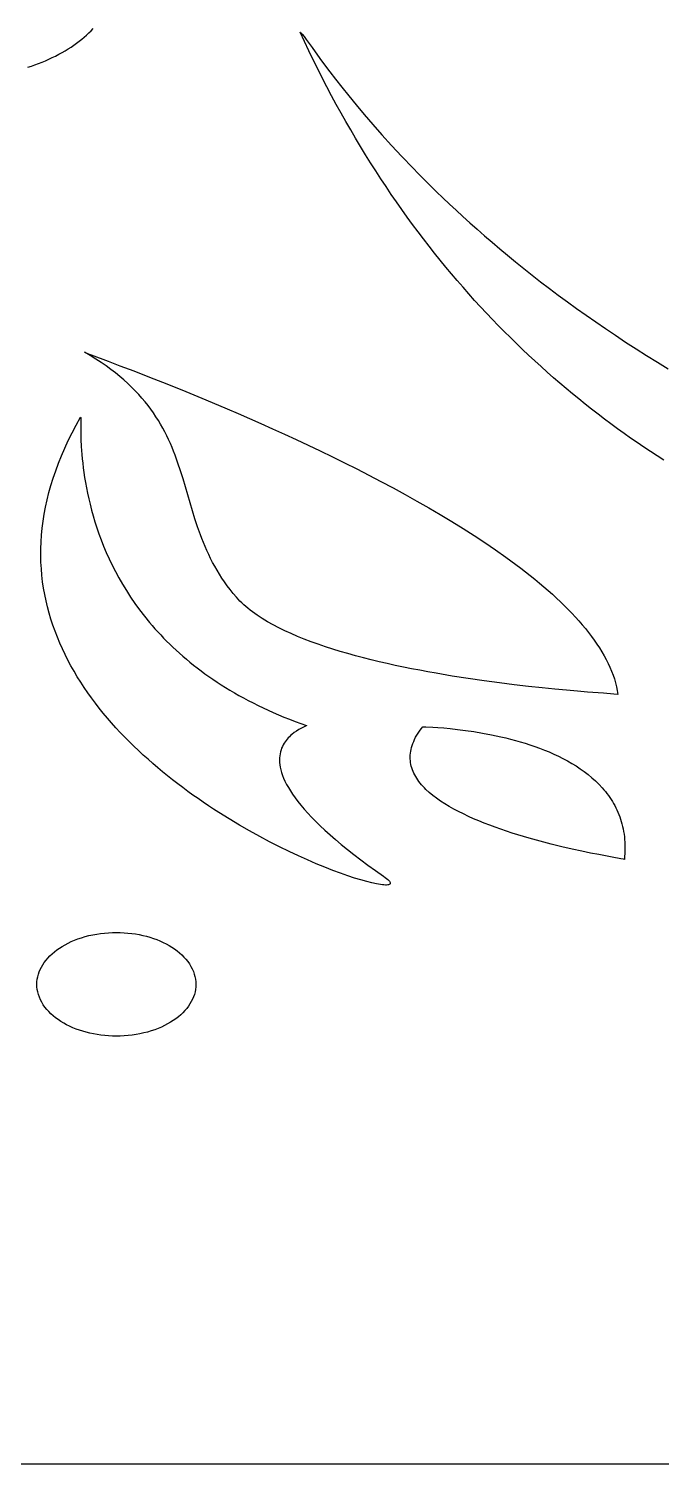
# Model space of a CAD drawing. Extents: x 2.6 to 83.9, y 63.6 to 86.7.
# Drawn here: x 33.5 to 36.74, y 75.65 to 82.98 of the extents above; entities that cross this region are included whole.
import ezdxf

# ---------------------------------------------------------------- set-up
doc = ezdxf.new("R2010")
doc.units = 0
doc.layers.add('IMPORT_-_LAMP', color=18, linetype='CONTINUOUS')

msp = doc.modelspace()

# ---------------------------------------------------------------- linework, layer by layer
at = {"layer": 'IMPORT_-_LAMP'}
for points in [[(22.8671, 75.651), (22.8671, 76.119), (2.6171, 76.119), (2.617, 78.951), (2.617, 83.351), (2.617, 86.183), (22.867, 86.183), (22.867, 86.651), (43.117, 86.651), (43.117, 86.183), (63.3669, 86.183), (63.3669, 86.651), (83.6169, 86.651), (83.617, 75.651), (63.367, 75.651), (63.367, 76.119), (43.1169, 76.119), (43.1169, 75.651)], [(36.5146, 79.5834), (36.4934, 79.5852), (36.44, 79.5891), (36.3583, 79.5954), (36.3081, 79.5996), (36.2524, 79.6045), (36.1917, 79.6103), (36.1264, 79.6169), (36.0571, 79.6244), (35.9842, 79.6329), (35.9084, 79.6424), (35.83, 79.6529), (35.7496, 79.6646), (35.6677, 79.6774), (35.5848, 79.6914), (35.5431, 79.6989), (35.5014, 79.7067), (35.4596, 79.7148), (35.418, 79.7232), (35.3764, 79.732), (35.3351, 79.7411), (35.294, 79.7506), (35.2532, 79.7605), (35.2129, 79.7707), (35.1729, 79.7812), (35.1335, 79.7922), (35.0946, 79.8035), (35.0564, 79.8152), (35.0188, 79.8273), (34.982, 79.8398), (34.9461, 79.8527), (34.911, 79.8661), (34.8769, 79.8798), (34.8438, 79.894), (34.8117, 79.9086), (34.7808, 79.9236), (34.7511, 79.9391), (34.7227, 79.955), (34.6956, 79.9714), (34.6699, 79.9883), (34.6576, 79.9969), (34.6456, 80.0056), (34.6341, 80.0144), (34.6229, 80.0234), (34.6121, 80.0324), (34.6017, 80.0416), (34.5917, 80.051), (34.5822, 80.0604), (34.5731, 80.07), (34.5644, 80.0797), (34.5479, 80.0992), (34.5322, 80.1188), (34.5172, 80.1385), (34.5031, 80.1583), (34.4896, 80.1781), (34.4769, 80.198), (34.4648, 80.2179), (34.4533, 80.2379), (34.4424, 80.258), (34.4321, 80.2781), (34.4223, 80.2982), (34.4129, 80.3184), (34.4041, 80.3386), (34.3956, 80.3589), (34.3876, 80.3792), (34.3799, 80.3995), (34.3654, 80.4402), (34.352, 80.4809), (34.3394, 80.5217), (34.3273, 80.5625), (34.3035, 80.6439), (34.2914, 80.6845), (34.2787, 80.7249), (34.2652, 80.7652), (34.2581, 80.7853), (34.2506, 80.8054), (34.2429, 80.8253), (34.2347, 80.8453), (34.2262, 80.8651), (34.2173, 80.8849), (34.2078, 80.9047), (34.1979, 80.9243), (34.1875, 80.9439), (34.1765, 80.9634), (34.1649, 80.9828), (34.1527, 81.0022), (34.1398, 81.0214), (34.1262, 81.0406), (34.1119, 81.0596), (34.0968, 81.0786), (34.081, 81.0974), (34.0643, 81.1162), (34.0468, 81.1348), (34.0283, 81.1533), (34.009, 81.1717), (33.9887, 81.1899), (33.9674, 81.2081), (33.9451, 81.2261), (33.9217, 81.2439), (33.8973, 81.2617), (33.8717, 81.2793), (33.845, 81.2967), (33.817, 81.314), (33.7879, 81.3311), (33.7978, 81.327), (33.8217, 81.3179), (33.908, 81.2856), (33.9685, 81.2627), (34.0394, 81.2356), (34.1198, 81.2043), (34.2087, 81.1692), (34.3051, 81.1303), (34.4083, 81.0878), (34.5173, 81.0418), (34.5737, 81.0176), (34.6311, 80.9927), (34.6896, 80.9669), (34.7489, 80.9404), (34.809, 80.9132), (34.8697, 80.8852), (34.9309, 80.8566), (34.9926, 80.8273), (35.0545, 80.7973), (35.1167, 80.7667), (35.1789, 80.7356), (35.241, 80.7038), (35.303, 80.6715), (35.3647, 80.6386), (35.4261, 80.6052), (35.4869, 80.5713), (35.5471, 80.537), (35.6065, 80.5021), (35.6651, 80.4669), (35.7228, 80.4312), (35.7794, 80.3951), (35.8347, 80.3587), (35.8888, 80.3219), (35.9414, 80.2847), (35.9925, 80.2473), (36.0175, 80.2285), (36.042, 80.2096), (36.066, 80.1906), (36.0896, 80.1716), (36.1128, 80.1525), (36.1354, 80.1333), (36.1576, 80.1141), (36.1792, 80.0948), (36.2003, 80.0755), (36.2209, 80.0561), (36.2409, 80.0367), (36.2604, 80.0173), (36.2792, 79.9978), (36.2975, 79.9782), (36.3151, 79.9587), (36.3321, 79.9391), (36.3485, 79.9194), (36.3642, 79.8997), (36.3793, 79.8801), (36.3936, 79.8603), (36.4073, 79.8406), (36.4202, 79.8209), (36.4324, 79.8011), (36.4439, 79.7813), (36.4546, 79.7615), (36.4645, 79.7417), (36.4737, 79.7219), (36.4821, 79.7021), (36.4896, 79.6823), (36.4963, 79.6625), (36.5022, 79.6427), (36.5072, 79.6229), (36.5113, 79.6032)], [(36.5146, 79.5834), (36.4934, 79.5852), (36.44, 79.5891), (36.3583, 79.5954), (36.3081, 79.5996), (36.2524, 79.6045), (36.1917, 79.6103), (36.1264, 79.6169), (36.0571, 79.6244), (35.9842, 79.6329), (35.9084, 79.6424), (35.83, 79.6529), (35.7496, 79.6646), (35.6677, 79.6774), (35.5848, 79.6914), (35.5431, 79.6989), (35.5014, 79.7067), (35.4596, 79.7148), (35.418, 79.7232), (35.3764, 79.732), (35.3351, 79.7411), (35.294, 79.7506), (35.2532, 79.7605), (35.2129, 79.7707), (35.1729, 79.7812), (35.1335, 79.7922), (35.0946, 79.8035), (35.0564, 79.8152), (35.0188, 79.8273), (34.982, 79.8398), (34.9461, 79.8527), (34.911, 79.8661), (34.8769, 79.8798), (34.8438, 79.894), (34.8117, 79.9086), (34.7808, 79.9236), (34.7511, 79.9391), (34.7227, 79.955), (34.6956, 79.9714), (34.6699, 79.9883), (34.6576, 79.9969), (34.6456, 80.0056), (34.6341, 80.0144), (34.6229, 80.0234), (34.6121, 80.0324), (34.6017, 80.0416), (34.5917, 80.051), (34.5822, 80.0604), (34.5731, 80.07), (34.5644, 80.0797), (34.5479, 80.0992), (34.5322, 80.1188), (34.5172, 80.1385), (34.5031, 80.1583), (34.4896, 80.1781), (34.4769, 80.198), (34.4648, 80.2179), (34.4533, 80.2379), (34.4424, 80.258), (34.4321, 80.2781), (34.4223, 80.2982), (34.4129, 80.3184), (34.4041, 80.3386), (34.3956, 80.3589), (34.3876, 80.3792), (34.3799, 80.3995), (34.3654, 80.4402), (34.352, 80.4809), (34.3394, 80.5217), (34.3273, 80.5625), (34.3035, 80.6439), (34.2914, 80.6845), (34.2787, 80.7249), (34.2652, 80.7652), (34.2581, 80.7853), (34.2506, 80.8054), (34.2429, 80.8253), (34.2347, 80.8453), (34.2262, 80.8651), (34.2173, 80.8849), (34.2078, 80.9047), (34.1979, 80.9243), (34.1875, 80.9439), (34.1765, 80.9634), (34.1649, 80.9828), (34.1527, 81.0022), (34.1398, 81.0214), (34.1262, 81.0406), (34.1119, 81.0596), (34.0968, 81.0786), (34.081, 81.0974), (34.0643, 81.1162), (34.0468, 81.1348), (34.0283, 81.1533), (34.009, 81.1717), (33.9887, 81.1899), (33.9674, 81.2081), (33.9451, 81.2261), (33.9217, 81.2439), (33.8973, 81.2617), (33.8717, 81.2793), (33.845, 81.2967), (33.817, 81.314), (33.7879, 81.3311), (33.7978, 81.327), (33.8217, 81.3179), (33.908, 81.2856), (33.9685, 81.2627), (34.0394, 81.2356), (34.1198, 81.2043), (34.2087, 81.1692), (34.3051, 81.1303), (34.4083, 81.0878), (34.5173, 81.0418), (34.5737, 81.0176), (34.6311, 80.9927), (34.6896, 80.9669), (34.7489, 80.9404), (34.809, 80.9132), (34.8697, 80.8852), (34.9309, 80.8566), (34.9926, 80.8273), (35.0545, 80.7973), (35.1167, 80.7667), (35.1789, 80.7356), (35.241, 80.7038), (35.303, 80.6715), (35.3647, 80.6386), (35.4261, 80.6052), (35.4869, 80.5713), (35.5471, 80.537), (35.6065, 80.5021), (35.6651, 80.4669), (35.7228, 80.4312), (35.7794, 80.3951), (35.8347, 80.3587), (35.8888, 80.3219), (35.9414, 80.2847), (35.9925, 80.2473), (36.0175, 80.2285), (36.042, 80.2096), (36.066, 80.1906), (36.0896, 80.1716), (36.1128, 80.1525), (36.1354, 80.1333), (36.1576, 80.1141), (36.1792, 80.0948), (36.2003, 80.0755), (36.2209, 80.0561), (36.2409, 80.0367), (36.2604, 80.0173), (36.2792, 79.9978), (36.2975, 79.9782), (36.3151, 79.9587), (36.3321, 79.9391), (36.3485, 79.9194), (36.3642, 79.8997), (36.3793, 79.8801), (36.3936, 79.8603), (36.4073, 79.8406), (36.4202, 79.8209), (36.4324, 79.8011), (36.4439, 79.7813), (36.4546, 79.7615), (36.4645, 79.7417), (36.4737, 79.7219), (36.4821, 79.7021), (36.4896, 79.6823), (36.4963, 79.6625), (36.5022, 79.6427), (36.5072, 79.6229), (36.5113, 79.6032)], [(34.9222, 79.4242), (34.922, 79.4237), (34.9211, 79.423), (34.9175, 79.4211), (34.9036, 79.4144), (34.8941, 79.4096), (34.8834, 79.4037), (34.8718, 79.3966), (34.8597, 79.3883), (34.8473, 79.3787), (34.8412, 79.3734), (34.8352, 79.3677), (34.8293, 79.3617), (34.8235, 79.3554), (34.818, 79.3487), (34.8128, 79.3415), (34.8078, 79.3341), (34.8032, 79.3262), (34.799, 79.3179), (34.7952, 79.3092), (34.7919, 79.3001), (34.7891, 79.2905), (34.7869, 79.2806), (34.7853, 79.2701), (34.7843, 79.2593), (34.7841, 79.2479), (34.7846, 79.2362), (34.7858, 79.2239), (34.7879, 79.2111), (34.7909, 79.1979), (34.7947, 79.1842), (34.7996, 79.1699), (34.8054, 79.1551), (34.8123, 79.1399), (34.8203, 79.124), (34.8294, 79.1077), (34.8396, 79.0908), (34.8511, 79.0733), (34.8639, 79.0553), (34.878, 79.0367), (34.8934, 79.0176), (34.9102, 78.9978), (34.9284, 78.9774), (34.9482, 78.9565), (34.9694, 78.9349), (34.9923, 78.9127), (35.0167, 78.8899), (35.0428, 78.8665), (35.0706, 78.8424), (35.1002, 78.8176), (35.1315, 78.7922), (35.1646, 78.7661), (35.1997, 78.7394), (35.2366, 78.712), (35.2756, 78.6838), (35.3165, 78.655), (35.3247, 78.649), (35.3318, 78.6435), (35.3378, 78.6384), (35.3425, 78.6337), (35.3462, 78.6294), (35.3488, 78.6256), (35.3502, 78.6222), (35.3507, 78.6192), (35.35, 78.6166), (35.3484, 78.6144), (35.3457, 78.6127), (35.3421, 78.6113), (35.3376, 78.6104), (35.332, 78.6099), (35.3256, 78.6098), (35.3183, 78.6101), (35.3101, 78.6109), (35.301, 78.612), (35.2804, 78.6155), (35.2567, 78.6206), (35.2299, 78.6273), (35.2003, 78.6356), (35.168, 78.6456), (35.1332, 78.6571), (35.096, 78.6702), (35.0566, 78.6849), (35.0153, 78.7011), (34.972, 78.7189), (34.9271, 78.7383), (34.8806, 78.7592), (34.8328, 78.7816), (34.7838, 78.8056), (34.7337, 78.831), (34.6828, 78.858), (34.6311, 78.8865), (34.579, 78.9165), (34.5264, 78.9479), (34.4736, 78.9808), (34.4472, 78.9978), (34.4208, 79.0152), (34.3944, 79.033), (34.368, 79.0511), (34.3418, 79.0696), (34.3156, 79.0884), (34.2895, 79.1076), (34.2636, 79.1271), (34.2378, 79.147), (34.2122, 79.1673), (34.1868, 79.1879), (34.1616, 79.2089), (34.1366, 79.2303), (34.1119, 79.252), (34.0874, 79.274), (34.0633, 79.2964), (34.0395, 79.3191), (34.016, 79.3422), (33.9928, 79.3657), (33.9701, 79.3895), (33.9477, 79.4136), (33.9258, 79.4381), (33.9043, 79.4629), (33.8832, 79.4881), (33.8626, 79.5136), (33.8426, 79.5394), (33.823, 79.5656), (33.804, 79.5922), (33.7856, 79.619), (33.7677, 79.6462), (33.7505, 79.6738), (33.7339, 79.7017), (33.7179, 79.7299), (33.7025, 79.7584), (33.6879, 79.7873), (33.674, 79.8165), (33.6608, 79.846), (33.6483, 79.8759), (33.6366, 79.9061), (33.6257, 79.9366), (33.6157, 79.9675), (33.6064, 79.9986), (33.598, 80.0301), (33.5904, 80.0619), (33.5838, 80.0941), (33.5781, 80.1265), (33.5732, 80.1593), (33.5694, 80.1924), (33.5665, 80.2258), (33.5646, 80.2596), (33.5638, 80.2936), (33.5639, 80.328), (33.5651, 80.3627), (33.5674, 80.3977), (33.5708, 80.433), (33.5753, 80.4686), (33.581, 80.5045), (33.5878, 80.5407), (33.5957, 80.5772), (33.6049, 80.6141), (33.6153, 80.6512), (33.627, 80.6887), (33.6399, 80.7264), (33.654, 80.7645), (33.6695, 80.8029), (33.6863, 80.8415), (33.7045, 80.8805), (33.724, 80.9197), (33.7449, 80.9593), (33.7672, 80.9991), (33.7676, 80.9976), (33.7679, 80.9945), (33.7681, 80.9837), (33.768, 80.9452), (33.7683, 80.918), (33.7692, 80.886), (33.7709, 80.8496), (33.7738, 80.8089), (33.7758, 80.7872), (33.7782, 80.7644), (33.781, 80.7409), (33.7842, 80.7164), (33.788, 80.6912), (33.7923, 80.6652), (33.7972, 80.6385), (33.8027, 80.6111), (33.8088, 80.5831), (33.8156, 80.5545), (33.8231, 80.5253), (33.8313, 80.4956), (33.8403, 80.4655), (33.8502, 80.4349), (33.8609, 80.4039), (33.8725, 80.3725), (33.885, 80.3408), (33.8985, 80.3089), (33.9129, 80.2767), (33.9284, 80.2444), (33.945, 80.2118), (33.9626, 80.1792), (33.9814, 80.1465), (34.0014, 80.1138), (34.0225, 80.0811), (34.0449, 80.0484), (34.0686, 80.0158), (34.0935, 79.9833), (34.1199, 79.9511), (34.1335, 79.935), (34.1476, 79.919), (34.1619, 79.903), (34.1767, 79.8872), (34.1918, 79.8714), (34.2073, 79.8557), (34.2231, 79.84), (34.2393, 79.8245), (34.2559, 79.809), (34.2729, 79.7936), (34.2902, 79.7784), (34.308, 79.7632), (34.3262, 79.7482), (34.3447, 79.7333), (34.3637, 79.7185), (34.3831, 79.7038), (34.4029, 79.6893), (34.4231, 79.6749), (34.4437, 79.6607), (34.4648, 79.6466), (34.4863, 79.6327), (34.5082, 79.6189), (34.5306, 79.6053), (34.5534, 79.5918), (34.5767, 79.5785), (34.6004, 79.5654), (34.6246, 79.5525), (34.6492, 79.5398), (34.6744, 79.5273), (34.6999, 79.515), (34.726, 79.5028), (34.7526, 79.4909), (34.7796, 79.4792), (34.8071, 79.4678), (34.8351, 79.4565), (34.8637, 79.4455), (34.8927, 79.4347)], [(34.9222, 79.4242), (34.922, 79.4237), (34.9211, 79.423), (34.9175, 79.4211), (34.9036, 79.4144), (34.8941, 79.4096), (34.8834, 79.4037), (34.8718, 79.3966), (34.8597, 79.3883), (34.8473, 79.3787), (34.8412, 79.3734), (34.8352, 79.3677), (34.8293, 79.3617), (34.8235, 79.3554), (34.818, 79.3487), (34.8128, 79.3415), (34.8078, 79.3341), (34.8032, 79.3262), (34.799, 79.3179), (34.7952, 79.3092), (34.7919, 79.3001), (34.7891, 79.2905), (34.7869, 79.2806), (34.7853, 79.2701), (34.7843, 79.2593), (34.7841, 79.2479), (34.7846, 79.2362), (34.7858, 79.2239), (34.7879, 79.2111), (34.7909, 79.1979), (34.7947, 79.1842), (34.7996, 79.1699), (34.8054, 79.1551), (34.8123, 79.1399), (34.8203, 79.124), (34.8294, 79.1077), (34.8396, 79.0908), (34.8511, 79.0733), (34.8639, 79.0553), (34.878, 79.0367), (34.8934, 79.0176), (34.9102, 78.9978), (34.9284, 78.9774), (34.9482, 78.9565), (34.9694, 78.9349), (34.9923, 78.9127), (35.0167, 78.8899), (35.0428, 78.8665), (35.0706, 78.8424), (35.1002, 78.8176), (35.1315, 78.7922), (35.1646, 78.7661), (35.1997, 78.7394), (35.2366, 78.712), (35.2756, 78.6838), (35.3165, 78.655), (35.3247, 78.649), (35.3318, 78.6435), (35.3378, 78.6384), (35.3425, 78.6337), (35.3462, 78.6294), (35.3488, 78.6256), (35.3502, 78.6222), (35.3507, 78.6192), (35.35, 78.6166), (35.3484, 78.6144), (35.3457, 78.6127), (35.3421, 78.6113), (35.3376, 78.6104), (35.332, 78.6099), (35.3256, 78.6098), (35.3183, 78.6101), (35.3101, 78.6109), (35.301, 78.612), (35.2804, 78.6155), (35.2567, 78.6206), (35.2299, 78.6273), (35.2003, 78.6356), (35.168, 78.6456), (35.1332, 78.6571), (35.096, 78.6702), (35.0566, 78.6849), (35.0153, 78.7011), (34.972, 78.7189), (34.9271, 78.7383), (34.8806, 78.7592), (34.8328, 78.7816), (34.7838, 78.8056), (34.7337, 78.831), (34.6828, 78.858), (34.6311, 78.8865), (34.579, 78.9165), (34.5264, 78.9479), (34.4736, 78.9808), (34.4472, 78.9978), (34.4208, 79.0152), (34.3944, 79.033), (34.368, 79.0511), (34.3418, 79.0696), (34.3156, 79.0884), (34.2895, 79.1076), (34.2636, 79.1271), (34.2378, 79.147), (34.2122, 79.1673), (34.1868, 79.1879), (34.1616, 79.2089), (34.1366, 79.2303), (34.1119, 79.252), (34.0874, 79.274), (34.0633, 79.2964), (34.0395, 79.3191), (34.016, 79.3422), (33.9928, 79.3657), (33.9701, 79.3895), (33.9477, 79.4136), (33.9258, 79.4381), (33.9043, 79.4629), (33.8832, 79.4881), (33.8626, 79.5136), (33.8426, 79.5394), (33.823, 79.5656), (33.804, 79.5922), (33.7856, 79.619), (33.7677, 79.6462), (33.7505, 79.6738), (33.7339, 79.7017), (33.7179, 79.7299), (33.7025, 79.7584), (33.6879, 79.7873), (33.674, 79.8165), (33.6608, 79.846), (33.6483, 79.8759), (33.6366, 79.9061), (33.6257, 79.9366), (33.6157, 79.9675), (33.6064, 79.9986), (33.598, 80.0301), (33.5904, 80.0619), (33.5838, 80.0941), (33.5781, 80.1265), (33.5732, 80.1593), (33.5694, 80.1924), (33.5665, 80.2258), (33.5646, 80.2596), (33.5638, 80.2936), (33.5639, 80.328), (33.5651, 80.3627), (33.5674, 80.3977), (33.5708, 80.433), (33.5753, 80.4686), (33.581, 80.5045), (33.5878, 80.5407), (33.5957, 80.5772), (33.6049, 80.6141), (33.6153, 80.6512), (33.627, 80.6887), (33.6399, 80.7264), (33.654, 80.7645), (33.6695, 80.8029), (33.6863, 80.8415), (33.7045, 80.8805), (33.724, 80.9197), (33.7449, 80.9593), (33.7672, 80.9991), (33.7676, 80.9976), (33.7679, 80.9945), (33.7681, 80.9837), (33.768, 80.9452), (33.7683, 80.918), (33.7692, 80.886), (33.7709, 80.8496), (33.7738, 80.8089), (33.7758, 80.7872), (33.7782, 80.7644), (33.781, 80.7409), (33.7842, 80.7164), (33.788, 80.6912), (33.7923, 80.6652), (33.7972, 80.6385), (33.8027, 80.6111), (33.8088, 80.5831), (33.8156, 80.5545), (33.8231, 80.5253), (33.8313, 80.4956), (33.8403, 80.4655), (33.8502, 80.4349), (33.8609, 80.4039), (33.8725, 80.3725), (33.885, 80.3408), (33.8985, 80.3089), (33.9129, 80.2767), (33.9284, 80.2444), (33.945, 80.2118), (33.9626, 80.1792), (33.9814, 80.1465), (34.0014, 80.1138), (34.0225, 80.0811), (34.0449, 80.0484), (34.0686, 80.0158), (34.0935, 79.9833), (34.1199, 79.9511), (34.1335, 79.935), (34.1476, 79.919), (34.1619, 79.903), (34.1767, 79.8872), (34.1918, 79.8714), (34.2073, 79.8557), (34.2231, 79.84), (34.2393, 79.8245), (34.2559, 79.809), (34.2729, 79.7936), (34.2902, 79.7784), (34.308, 79.7632), (34.3262, 79.7482), (34.3447, 79.7333), (34.3637, 79.7185), (34.3831, 79.7038), (34.4029, 79.6893), (34.4231, 79.6749), (34.4437, 79.6607), (34.4648, 79.6466), (34.4863, 79.6327), (34.5082, 79.6189), (34.5306, 79.6053), (34.5534, 79.5918), (34.5767, 79.5785), (34.6004, 79.5654), (34.6246, 79.5525), (34.6492, 79.5398), (34.6744, 79.5273), (34.6999, 79.515), (34.726, 79.5028), (34.7526, 79.4909), (34.7796, 79.4792), (34.8071, 79.4678), (34.8351, 79.4565), (34.8637, 79.4455), (34.8927, 79.4347)], [(36.5474, 78.7406), (36.5425, 78.7418), (36.53, 78.7441), (36.4848, 78.7522), (36.4163, 78.7651), (36.3748, 78.7734), (36.3292, 78.7829), (36.2801, 78.7936), (36.2281, 78.8056), (36.1738, 78.8189), (36.1177, 78.8334), (36.0605, 78.8493), (36.0316, 78.8577), (36.0026, 78.8664), (35.9736, 78.8755), (35.9447, 78.885), (35.9159, 78.8947), (35.8873, 78.9048), (35.859, 78.9153), (35.8311, 78.926), (35.8036, 78.9372), (35.7766, 78.9487), (35.7502, 78.9605), (35.7244, 78.9727), (35.6993, 78.9852), (35.675, 78.9981), (35.6516, 79.0113), (35.6291, 79.0249), (35.6076, 79.0389), (35.5872, 79.0532), (35.5679, 79.0679), (35.5499, 79.0829), (35.5331, 79.0983), (35.5253, 79.1062), (35.5177, 79.1141), (35.5106, 79.1222), (35.5038, 79.1303), (35.4974, 79.1385), (35.4914, 79.1468), (35.4857, 79.1552), (35.4805, 79.1637), (35.4757, 79.1723), (35.4713, 79.181), (35.4674, 79.1898), (35.4638, 79.1987), (35.4608, 79.2077), (35.4582, 79.2167), (35.456, 79.2259), (35.4544, 79.2352), (35.4532, 79.2445), (35.4525, 79.254), (35.4523, 79.2635), (35.4527, 79.2732), (35.4535, 79.2829), (35.4549, 79.2928), (35.4569, 79.3027), (35.4594, 79.3128), (35.4624, 79.3229), (35.466, 79.3331), (35.4702, 79.3435), (35.4749, 79.3539), (35.4803, 79.3644), (35.4863, 79.3751), (35.4929, 79.3858), (35.5001, 79.3966), (35.5079, 79.4076), (35.5164, 79.4186), (35.5316, 79.4181), (35.5686, 79.4163), (35.5942, 79.4145), (35.624, 79.4122), (35.6576, 79.409), (35.6947, 79.4049), (35.7347, 79.3998), (35.7773, 79.3936), (35.8221, 79.3861), (35.8686, 79.3772), (35.8924, 79.3723), (35.9165, 79.3669), (35.9409, 79.3612), (35.9654, 79.355), (35.9901, 79.3485), (36.0149, 79.3415), (36.0397, 79.334), (36.0645, 79.3261), (36.0892, 79.3176), (36.1138, 79.3087), (36.1383, 79.2993), (36.1625, 79.2894), (36.1865, 79.2789), (36.2101, 79.2678), (36.2334, 79.2562), (36.2563, 79.2441), (36.2786, 79.2313), (36.3005, 79.2179), (36.3218, 79.2039), (36.3425, 79.1892), (36.3625, 79.1739), (36.3818, 79.158), (36.4003, 79.1413), (36.418, 79.124), (36.4348, 79.1059), (36.4429, 79.0966), (36.4507, 79.0872), (36.4583, 79.0775), (36.4656, 79.0677), (36.4727, 79.0576), (36.4795, 79.0474), (36.486, 79.037), (36.4923, 79.0264), (36.4983, 79.0156), (36.5039, 79.0046), (36.5093, 78.9934), (36.5144, 78.982), (36.5192, 78.9704), (36.5237, 78.9586), (36.5279, 78.9466), (36.5317, 78.9343), (36.5352, 78.9219), (36.5383, 78.9093), (36.5411, 78.8964), (36.5436, 78.8834), (36.5457, 78.8701), (36.5474, 78.8566), (36.5488, 78.8429), (36.5498, 78.8289), (36.5504, 78.8148), (36.5506, 78.8004), (36.5504, 78.7858), (36.5498, 78.7709), (36.5488, 78.7559)], [(33.562, 78.024), (33.5563, 78.0372), (33.5517, 78.0503), (33.5481, 78.0635), (33.5456, 78.0766), (33.5441, 78.0897), (33.5436, 78.1028), (33.5441, 78.1158), (33.5456, 78.1287), (33.548, 78.1415), (33.5514, 78.1541), (33.5557, 78.1666), (33.5609, 78.1789), (33.567, 78.191), (33.5739, 78.2029), (33.5818, 78.2146), (33.5904, 78.2259), (33.5999, 78.2371), (33.6102, 78.2479), (33.6213, 78.2583), (33.6331, 78.2685), (33.6457, 78.2782), (33.6591, 78.2876), (33.6731, 78.2966), (33.6879, 78.3051), (33.7034, 78.3132), (33.7195, 78.3209), (33.7363, 78.328), (33.7537, 78.3346), (33.7718, 78.3407), (33.7904, 78.3463), (33.8097, 78.3513), (33.8295, 78.3556), (33.8496, 78.3593), (33.8698, 78.3624), (33.89, 78.3647), (33.9102, 78.3663), (33.9303, 78.3673), (33.9503, 78.3676), (33.9702, 78.3673), (33.99, 78.3664), (34.0096, 78.3648), (34.029, 78.3626), (34.0482, 78.3598), (34.0671, 78.3564), (34.0857, 78.3524), (34.1039, 78.3479), (34.1218, 78.3428), (34.1392, 78.3371), (34.1563, 78.331), (34.1729, 78.3243), (34.1889, 78.317), (34.2045, 78.3093), (34.2195, 78.3011), (34.2339, 78.2924), (34.2476, 78.2832), (34.2608, 78.2736), (34.2732, 78.2635), (34.2849, 78.253), (34.2959, 78.2421), (34.306, 78.2307), (34.3154, 78.2189), (34.3239, 78.2068), (34.3315, 78.1942), (34.3382, 78.1813), (34.3439, 78.1682), (34.3486, 78.155), (34.3521, 78.1419), (34.3547, 78.1287), (34.3562, 78.1156), (34.3567, 78.1026), (34.3562, 78.0896), (34.3547, 78.0767), (34.3523, 78.0639), (34.3489, 78.0513), (34.3446, 78.0388), (34.3394, 78.0265), (34.3333, 78.0143), (34.3263, 78.0025), (34.3185, 77.9908), (34.3099, 77.9794), (34.3004, 77.9683), (34.2901, 77.9575), (34.279, 77.947), (34.2671, 77.9369), (34.2545, 77.9271), (34.2412, 77.9177), (34.2271, 77.9088), (34.2123, 77.9002), (34.1969, 77.8921), (34.1807, 77.8845), (34.164, 77.8774), (34.1465, 77.8707), (34.1285, 77.8646), (34.1098, 77.8591), (34.0906, 77.8541), (34.0708, 77.8497), (34.0506, 77.846), (34.0305, 77.843), (34.0103, 77.8407), (33.9901, 77.839), (33.97, 77.8381), (33.9499, 77.8377), (33.93, 77.8381), (33.9102, 77.839), (33.8906, 77.8406), (33.8712, 77.8428), (33.8521, 77.8456), (33.8332, 77.849), (33.8146, 77.8529), (33.7964, 77.8575), (33.7785, 77.8626), (33.761, 77.8682), (33.744, 77.8744), (33.7274, 77.8811), (33.7113, 77.8883), (33.6958, 77.8961), (33.6808, 77.9043), (33.6664, 77.913), (33.6526, 77.9222), (33.6395, 77.9318), (33.6271, 77.9419), (33.6154, 77.9524), (33.6044, 77.9633), (33.5942, 77.9747), (33.5849, 77.9864), (33.5764, 77.9986), (33.5688, 78.0111)]]:
    msp.add_lwpolyline(points, close=True, dxfattribs=at)
for points in [[(33.4969, 82.7875), (33.5155, 82.7934), (33.5338, 82.7997), (33.552, 82.8063), (33.5699, 82.8133), (33.5877, 82.8206), (33.6052, 82.8282), (33.6225, 82.8362), (33.6395, 82.8445), (33.6562, 82.8531), (33.6724, 82.862), (33.6882, 82.8711), (33.7035, 82.8804), (33.7184, 82.89), (33.7328, 82.8998), (33.7468, 82.9097), (33.7603, 82.9199), (33.7733, 82.9303), (33.7859, 82.9409), (33.798, 82.9516), (33.8096, 82.9626), (33.8208, 82.9737), (33.8316, 82.985)], [(36.7486, 80.7793), (36.7145, 80.8014), (36.6805, 80.8237), (36.6467, 80.8464), (36.6129, 80.8695), (36.5793, 80.8929), (36.5457, 80.9166), (36.5123, 80.9407), (36.479, 80.9651), (36.4458, 80.9899), (36.4128, 81.0151), (36.3799, 81.0406), (36.3471, 81.0665), (36.3144, 81.0927), (36.2819, 81.1193), (36.2495, 81.1462), (36.2172, 81.1736), (36.1851, 81.2013), (36.1531, 81.2294), (36.1213, 81.2578), (36.0897, 81.2867), (36.0581, 81.3159), (36.0268, 81.3455), (35.9956, 81.3755), (35.9646, 81.4059), (35.9337, 81.4367), (35.903, 81.4678), (35.8725, 81.4994), (35.8421, 81.5314), (35.812, 81.5637), (35.782, 81.5965), (35.7522, 81.6297), (35.7225, 81.6632), (35.6931, 81.6972), (35.6638, 81.7316), (35.6348, 81.7664), (35.6059, 81.8017), (35.5773, 81.8373), (35.5488, 81.8734), (35.5206, 81.9099), (35.4926, 81.9468), (35.4647, 81.9842), (35.4371, 82.0219), (35.4097, 82.0602), (35.3825, 82.0988), (35.3556, 82.1379), (35.3289, 82.1774), (35.3024, 82.2174), (35.2761, 82.2578), (35.2501, 82.2987), (35.2243, 82.34), (35.1987, 82.3817), (35.1734, 82.424), (35.1483, 82.4666), (35.1235, 82.5098), (35.0989, 82.5534), (35.0746, 82.5974), (35.0505, 82.6419), (35.0267, 82.6869), (35.0032, 82.7324), (34.9799, 82.7783), (34.9569, 82.8247), (34.9341, 82.8716), (34.9117, 82.919), (34.8895, 82.9668), (34.8914, 82.9656), (34.8938, 82.9634), (34.9005, 82.9558), (34.9095, 82.9443), (34.9208, 82.929), (34.9509, 82.8875), (34.9911, 82.8322), (35.0151, 82.7998), (35.0418, 82.7643), (35.0712, 82.726), (35.1034, 82.6849), (35.1383, 82.6411), (35.1762, 82.5949), (35.2169, 82.5463), (35.2606, 82.4955), (35.3073, 82.4425), (35.3571, 82.3876), (35.4099, 82.3309), (35.466, 82.2725), (35.4951, 82.2427), (35.5252, 82.2125), (35.556, 82.1819), (35.5876, 82.151), (35.62, 82.1198), (35.6533, 82.0883), (35.6874, 82.0564), (35.7224, 82.0243), (35.7582, 81.992), (35.7949, 81.9593), (35.8324, 81.9265), (35.8707, 81.8935), (35.91, 81.8602), (35.9501, 81.8268), (35.9911, 81.7932), (36.033, 81.7595), (36.0758, 81.7256), (36.1195, 81.6917), (36.1641, 81.6576), (36.2096, 81.6234), (36.256, 81.5892), (36.3034, 81.555), (36.3516, 81.5207), (36.4008, 81.4864), (36.451, 81.4521), (36.5021, 81.4178), (36.5541, 81.3836), (36.6072, 81.3494), (36.6611, 81.3153), (36.7161, 81.2813), (36.772, 81.2474)]]:
    msp.add_lwpolyline(points, dxfattribs=at)

doc.saveas('drawing.dxf')
